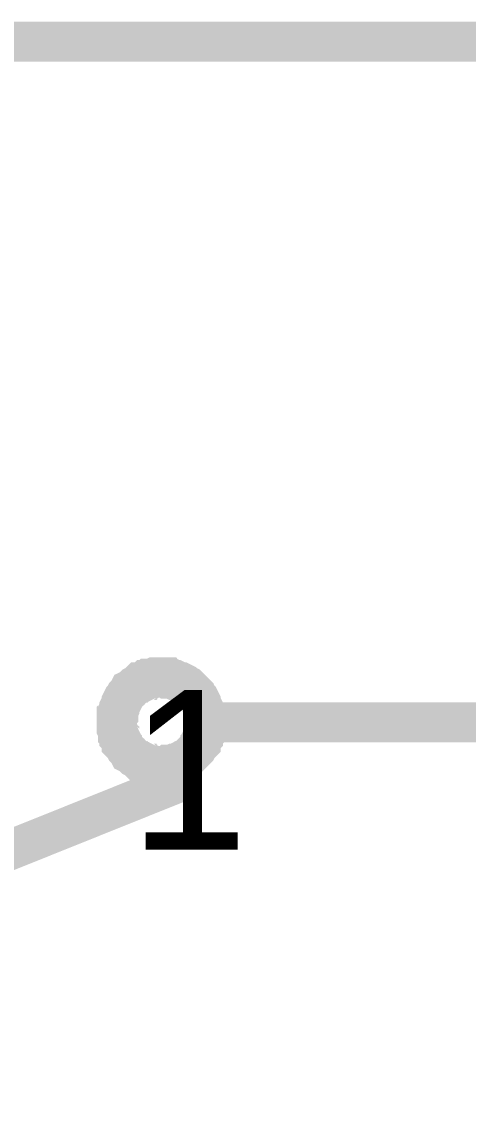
# Model space of a CAD drawing. Header units: inches. Extents: x 0 to 15, y 0 to 9.5.
# Drawn here: x 10.0584 to 10.1898, y 1.8877 to 2.2057 of the extents above; entities that cross this region are included whole.
import ezdxf

# ---------------------------------------------------------------- set-up
doc = ezdxf.new("R2010")
doc.units = ezdxf.units.IN
doc.header["$MEASUREMENT"] = 0
doc.layers.add('Sheet', color=255, linetype='Continuous')

msp = doc.modelspace()

# ---------------------------------------------------------------- linework, layer by layer
at = {"layer": 'Sheet'}
msp.add_lwpolyline([(8.99985, 2.19985, 0.0118, 0.0118, 0), (11.19898, 2.19985, 0.0118, 0.0118, 0), (11.19898, 1.19998, 0.0118, 0.0118, 0), (8.99985, 1.19998, 0.0118, 0.0118, 0), (8.99985, 2.19985, 0.0118, 0.0118, 0)], format="xyseb", close=True, dxfattribs=at)
for points in [[(10.08638, 1.99973, 0.0118, 0.0118, 0), (10.08638, 2.00046, 0.0118, 0.0118, 0), (10.08638, 2.0012, 0.0118, 0.0118, 0), (10.08638, 2.00193, 0.0118, 0.0118, 0), (10.08675, 2.0023, 0.0118, 0.0118, 0), (10.08675, 2.00303, 0.0118, 0.0118, 0), (10.08712, 2.00377, 0.0118, 0.0118, 0), (10.08712, 2.00414, 0.0118, 0.0118, 0), (10.08749, 2.00487, 0.0118, 0.0118, 0), (10.08785, 2.0056, 0.0118, 0.0118, 0), (10.08785, 2.00597, 0.0118, 0.0118, 0), (10.08822, 2.00671, 0.0118, 0.0118, 0), (10.08859, 2.00707, 0.0118, 0.0118, 0), (10.08895, 2.00781, 0.0118, 0.0118, 0), (10.08932, 2.00817, 0.0118, 0.0118, 0), (10.08969, 2.00854, 0.0118, 0.0118, 0), (10.09005, 2.00928, 0.0118, 0.0118, 0), (10.09079, 2.00964, 0.0118, 0.0118, 0), (10.09116, 2.01001, 0.0118, 0.0118, 0), (10.09152, 2.01038, 0.0118, 0.0118, 0), (10.09226, 2.01075, 0.0118, 0.0118, 0), (10.09262, 2.01111, 0.0118, 0.0118, 0), (10.09299, 2.01148, 0.0118, 0.0118, 0), (10.09373, 2.01148, 0.0118, 0.0118, 0), (10.09446, 2.01185, 0.0118, 0.0118, 0), (10.09483, 2.01221, 0.0118, 0.0118, 0), (10.09556, 2.01221, 0.0118, 0.0118, 0), (10.09593, 2.01258, 0.0118, 0.0118, 0), (10.09666, 2.01258, 0.0118, 0.0118, 0), (10.0974, 2.01295, 0.0118, 0.0118, 0), (10.09776, 2.01295, 0.0118, 0.0118, 0), (10.0985, 2.01295, 0.0118, 0.0118, 0), (10.09923, 2.01295, 0.0118, 0.0118, 0)], [(10.09923, 2.01295, 0.0118, 0.0118, 0), (10.0985, 2.01295, 0.0118, 0.0118, 0), (10.09776, 2.01295, 0.0118, 0.0118, 0), (10.0974, 2.01295, 0.0118, 0.0118, 0), (10.09666, 2.01258, 0.0118, 0.0118, 0), (10.09593, 2.01258, 0.0118, 0.0118, 0), (10.09556, 2.01221, 0.0118, 0.0118, 0), (10.09483, 2.01221, 0.0118, 0.0118, 0), (10.09446, 2.01185, 0.0118, 0.0118, 0), (10.09373, 2.01148, 0.0118, 0.0118, 0), (10.09299, 2.01148, 0.0118, 0.0118, 0), (10.09262, 2.01111, 0.0118, 0.0118, 0), (10.09226, 2.01075, 0.0118, 0.0118, 0), (10.09152, 2.01038, 0.0118, 0.0118, 0), (10.09116, 2.01001, 0.0118, 0.0118, 0), (10.09079, 2.00964, 0.0118, 0.0118, 0), (10.09005, 2.00928, 0.0118, 0.0118, 0), (10.08969, 2.00854, 0.0118, 0.0118, 0), (10.08932, 2.00817, 0.0118, 0.0118, 0), (10.08895, 2.00781, 0.0118, 0.0118, 0), (10.08859, 2.00707, 0.0118, 0.0118, 0), (10.08822, 2.00671, 0.0118, 0.0118, 0), (10.08785, 2.00597, 0.0118, 0.0118, 0), (10.08785, 2.0056, 0.0118, 0.0118, 0), (10.08749, 2.00487, 0.0118, 0.0118, 0), (10.08712, 2.00414, 0.0118, 0.0118, 0), (10.08712, 2.00377, 0.0118, 0.0118, 0), (10.08675, 2.00303, 0.0118, 0.0118, 0), (10.08675, 2.0023, 0.0118, 0.0118, 0), (10.08638, 2.00193, 0.0118, 0.0118, 0), (10.08638, 2.0012, 0.0118, 0.0118, 0), (10.08638, 2.00046, 0.0118, 0.0118, 0), (10.08638, 1.99973, 0.0118, 0.0118, 0)], [(10.09923, 2.01295, 0.0118, 0.0118, 0), (10.09997, 2.01295, 0.0118, 0.0118, 0), (10.1007, 2.01295, 0.0118, 0.0118, 0), (10.10143, 2.01295, 0.0118, 0.0118, 0), (10.1018, 2.01258, 0.0118, 0.0118, 0), (10.10254, 2.01258, 0.0118, 0.0118, 0), (10.10327, 2.01221, 0.0118, 0.0118, 0), (10.10364, 2.01221, 0.0118, 0.0118, 0), (10.10437, 2.01185, 0.0118, 0.0118, 0), (10.1051, 2.01148, 0.0118, 0.0118, 0), (10.10547, 2.01148, 0.0118, 0.0118, 0), (10.10621, 2.01111, 0.0118, 0.0118, 0), (10.10657, 2.01075, 0.0118, 0.0118, 0), (10.10731, 2.01038, 0.0118, 0.0118, 0), (10.10767, 2.01001, 0.0118, 0.0118, 0), (10.10804, 2.00964, 0.0118, 0.0118, 0), (10.10841, 2.00928, 0.0118, 0.0118, 0), (10.10914, 2.00854, 0.0118, 0.0118, 0), (10.10951, 2.00817, 0.0118, 0.0118, 0), (10.10988, 2.00781, 0.0118, 0.0118, 0), (10.11024, 2.00707, 0.0118, 0.0118, 0), (10.11061, 2.00671, 0.0118, 0.0118, 0), (10.11098, 2.00597, 0.0118, 0.0118, 0), (10.11098, 2.0056, 0.0118, 0.0118, 0), (10.11134, 2.00487, 0.0118, 0.0118, 0), (10.11171, 2.00414, 0.0118, 0.0118, 0), (10.11171, 2.00377, 0.0118, 0.0118, 0), (10.11208, 2.00303, 0.0118, 0.0118, 0), (10.11208, 2.0023, 0.0118, 0.0118, 0), (10.11245, 2.00193, 0.0118, 0.0118, 0), (10.11245, 2.0012, 0.0118, 0.0118, 0), (10.11245, 2.00046, 0.0118, 0.0118, 0), (10.11245, 1.99973, 0.0118, 0.0118, 0)], [(10.11245, 1.99973, 0.0118, 0.0118, 0), (10.11245, 2.00046, 0.0118, 0.0118, 0), (10.11245, 2.0012, 0.0118, 0.0118, 0), (10.11245, 2.00193, 0.0118, 0.0118, 0), (10.11208, 2.0023, 0.0118, 0.0118, 0), (10.11208, 2.00303, 0.0118, 0.0118, 0), (10.11171, 2.00377, 0.0118, 0.0118, 0), (10.11171, 2.00414, 0.0118, 0.0118, 0), (10.11134, 2.00487, 0.0118, 0.0118, 0), (10.11098, 2.0056, 0.0118, 0.0118, 0), (10.11098, 2.00597, 0.0118, 0.0118, 0), (10.11061, 2.00671, 0.0118, 0.0118, 0), (10.11024, 2.00707, 0.0118, 0.0118, 0), (10.10988, 2.00781, 0.0118, 0.0118, 0), (10.10951, 2.00817, 0.0118, 0.0118, 0), (10.10914, 2.00854, 0.0118, 0.0118, 0), (10.10841, 2.00928, 0.0118, 0.0118, 0), (10.10804, 2.00964, 0.0118, 0.0118, 0), (10.10767, 2.01001, 0.0118, 0.0118, 0), (10.10731, 2.01038, 0.0118, 0.0118, 0), (10.10657, 2.01075, 0.0118, 0.0118, 0), (10.10621, 2.01111, 0.0118, 0.0118, 0), (10.10547, 2.01148, 0.0118, 0.0118, 0), (10.1051, 2.01148, 0.0118, 0.0118, 0), (10.10437, 2.01185, 0.0118, 0.0118, 0), (10.10364, 2.01221, 0.0118, 0.0118, 0), (10.10327, 2.01221, 0.0118, 0.0118, 0), (10.10254, 2.01258, 0.0118, 0.0118, 0), (10.1018, 2.01258, 0.0118, 0.0118, 0), (10.10143, 2.01295, 0.0118, 0.0118, 0), (10.1007, 2.01295, 0.0118, 0.0118, 0), (10.09997, 2.01295, 0.0118, 0.0118, 0), (10.09923, 2.01295, 0.0118, 0.0118, 0)], [(10.09923, 1.98688, 0.0118, 0.0118, 0), (10.0985, 1.98688, 0.0118, 0.0118, 0), (10.09776, 1.98688, 0.0118, 0.0118, 0), (10.0974, 1.98688, 0.0118, 0.0118, 0), (10.09666, 1.98724, 0.0118, 0.0118, 0), (10.09593, 1.98724, 0.0118, 0.0118, 0), (10.09556, 1.98761, 0.0118, 0.0118, 0), (10.09483, 1.98761, 0.0118, 0.0118, 0), (10.09446, 1.98798, 0.0118, 0.0118, 0), (10.09373, 1.98835, 0.0118, 0.0118, 0), (10.09299, 1.98835, 0.0118, 0.0118, 0), (10.09262, 1.98871, 0.0118, 0.0118, 0), (10.09226, 1.98908, 0.0118, 0.0118, 0), (10.09152, 1.98945, 0.0118, 0.0118, 0), (10.09116, 1.98982, 0.0118, 0.0118, 0), (10.09079, 1.99018, 0.0118, 0.0118, 0), (10.09005, 1.99055, 0.0118, 0.0118, 0), (10.08969, 1.99128, 0.0118, 0.0118, 0), (10.08932, 1.99165, 0.0118, 0.0118, 0), (10.08895, 1.99202, 0.0118, 0.0118, 0), (10.08859, 1.99275, 0.0118, 0.0118, 0), (10.08822, 1.99312, 0.0118, 0.0118, 0), (10.08785, 1.99349, 0.0118, 0.0118, 0), (10.08785, 1.99422, 0.0118, 0.0118, 0), (10.08749, 1.99496, 0.0118, 0.0118, 0), (10.08712, 1.99532, 0.0118, 0.0118, 0), (10.08712, 1.99606, 0.0118, 0.0118, 0), (10.08675, 1.99642, 0.0118, 0.0118, 0), (10.08675, 1.99716, 0.0118, 0.0118, 0), (10.08638, 1.99789, 0.0118, 0.0118, 0), (10.08638, 1.99826, 0.0118, 0.0118, 0), (10.08638, 1.999, 0.0118, 0.0118, 0), (10.08638, 1.99973, 0.0118, 0.0118, 0)], [(10.08638, 1.99973, 0.0118, 0.0118, 0), (10.08638, 1.99973, 0.0118, 0.0118, 0)], [(10.08638, 1.99973, 0.0118, 0.0118, 0), (10.08638, 1.999, 0.0118, 0.0118, 0), (10.08638, 1.99826, 0.0118, 0.0118, 0), (10.08638, 1.99789, 0.0118, 0.0118, 0), (10.08675, 1.99716, 0.0118, 0.0118, 0), (10.08675, 1.99642, 0.0118, 0.0118, 0), (10.08712, 1.99606, 0.0118, 0.0118, 0), (10.08712, 1.99532, 0.0118, 0.0118, 0), (10.08749, 1.99496, 0.0118, 0.0118, 0), (10.08785, 1.99422, 0.0118, 0.0118, 0), (10.08785, 1.99349, 0.0118, 0.0118, 0), (10.08822, 1.99312, 0.0118, 0.0118, 0), (10.08859, 1.99275, 0.0118, 0.0118, 0), (10.08895, 1.99202, 0.0118, 0.0118, 0), (10.08932, 1.99165, 0.0118, 0.0118, 0), (10.08969, 1.99128, 0.0118, 0.0118, 0), (10.09005, 1.99055, 0.0118, 0.0118, 0), (10.09079, 1.99018, 0.0118, 0.0118, 0), (10.09116, 1.98982, 0.0118, 0.0118, 0), (10.09152, 1.98945, 0.0118, 0.0118, 0), (10.09226, 1.98908, 0.0118, 0.0118, 0), (10.09262, 1.98871, 0.0118, 0.0118, 0), (10.09299, 1.98835, 0.0118, 0.0118, 0), (10.09373, 1.98835, 0.0118, 0.0118, 0), (10.09446, 1.98798, 0.0118, 0.0118, 0), (10.09483, 1.98761, 0.0118, 0.0118, 0), (10.09556, 1.98761, 0.0118, 0.0118, 0), (10.09593, 1.98724, 0.0118, 0.0118, 0), (10.09666, 1.98724, 0.0118, 0.0118, 0), (10.0974, 1.98688, 0.0118, 0.0118, 0), (10.09776, 1.98688, 0.0118, 0.0118, 0), (10.0985, 1.98688, 0.0118, 0.0118, 0), (10.09923, 1.98688, 0.0118, 0.0118, 0)], [(10.11245, 1.99973, 0.0118, 0.0118, 0), (10.11245, 1.999, 0.0118, 0.0118, 0), (10.11245, 1.99826, 0.0118, 0.0118, 0), (10.11245, 1.99789, 0.0118, 0.0118, 0), (10.11208, 1.99716, 0.0118, 0.0118, 0), (10.11208, 1.99642, 0.0118, 0.0118, 0), (10.11171, 1.99606, 0.0118, 0.0118, 0), (10.11171, 1.99532, 0.0118, 0.0118, 0), (10.11134, 1.99496, 0.0118, 0.0118, 0), (10.11098, 1.99422, 0.0118, 0.0118, 0), (10.11098, 1.99349, 0.0118, 0.0118, 0), (10.11061, 1.99312, 0.0118, 0.0118, 0), (10.11024, 1.99275, 0.0118, 0.0118, 0), (10.10988, 1.99202, 0.0118, 0.0118, 0), (10.10951, 1.99165, 0.0118, 0.0118, 0), (10.10914, 1.99128, 0.0118, 0.0118, 0), (10.10841, 1.99055, 0.0118, 0.0118, 0), (10.10804, 1.99018, 0.0118, 0.0118, 0), (10.10767, 1.98982, 0.0118, 0.0118, 0), (10.10731, 1.98945, 0.0118, 0.0118, 0), (10.10657, 1.98908, 0.0118, 0.0118, 0), (10.10621, 1.98871, 0.0118, 0.0118, 0), (10.10547, 1.98835, 0.0118, 0.0118, 0), (10.1051, 1.98835, 0.0118, 0.0118, 0), (10.10437, 1.98798, 0.0118, 0.0118, 0), (10.10364, 1.98761, 0.0118, 0.0118, 0), (10.10327, 1.98761, 0.0118, 0.0118, 0), (10.10254, 1.98724, 0.0118, 0.0118, 0), (10.1018, 1.98724, 0.0118, 0.0118, 0), (10.10143, 1.98688, 0.0118, 0.0118, 0), (10.1007, 1.98688, 0.0118, 0.0118, 0), (10.09997, 1.98688, 0.0118, 0.0118, 0), (10.09923, 1.98688, 0.0118, 0.0118, 0)], [(10.09923, 1.98688, 0.0118, 0.0118, 0), (10.09997, 1.98688, 0.0118, 0.0118, 0), (10.1007, 1.98688, 0.0118, 0.0118, 0), (10.10143, 1.98688, 0.0118, 0.0118, 0), (10.1018, 1.98724, 0.0118, 0.0118, 0), (10.10254, 1.98724, 0.0118, 0.0118, 0), (10.10327, 1.98761, 0.0118, 0.0118, 0), (10.10364, 1.98761, 0.0118, 0.0118, 0), (10.10437, 1.98798, 0.0118, 0.0118, 0), (10.1051, 1.98835, 0.0118, 0.0118, 0), (10.10547, 1.98835, 0.0118, 0.0118, 0), (10.10621, 1.98871, 0.0118, 0.0118, 0), (10.10657, 1.98908, 0.0118, 0.0118, 0), (10.10731, 1.98945, 0.0118, 0.0118, 0), (10.10767, 1.98982, 0.0118, 0.0118, 0), (10.10804, 1.99018, 0.0118, 0.0118, 0), (10.10841, 1.99055, 0.0118, 0.0118, 0), (10.10914, 1.99128, 0.0118, 0.0118, 0), (10.10951, 1.99165, 0.0118, 0.0118, 0), (10.10988, 1.99202, 0.0118, 0.0118, 0), (10.11024, 1.99275, 0.0118, 0.0118, 0), (10.11061, 1.99312, 0.0118, 0.0118, 0), (10.11098, 1.99349, 0.0118, 0.0118, 0), (10.11098, 1.99422, 0.0118, 0.0118, 0), (10.11134, 1.99496, 0.0118, 0.0118, 0), (10.11171, 1.99532, 0.0118, 0.0118, 0), (10.11171, 1.99606, 0.0118, 0.0118, 0), (10.11208, 1.99642, 0.0118, 0.0118, 0), (10.11208, 1.99716, 0.0118, 0.0118, 0), (10.11245, 1.99789, 0.0118, 0.0118, 0), (10.11245, 1.99826, 0.0118, 0.0118, 0), (10.11245, 1.999, 0.0118, 0.0118, 0), (10.11245, 1.99973, 0.0118, 0.0118, 0)], [(10.11245, 1.99973, 0.0118, 0.0118, 0), (10.11245, 1.99973, 0.0118, 0.0118, 0), (10.11245, 1.99973, 0.0118, 0.0118, 0), (10.11245, 1.99973, 0.0118, 0.0118, 0), (10.11245, 1.99973, 0.0118, 0.0118, 0), (10.11245, 1.99973, 0.0118, 0.0118, 0), (10.11245, 1.99973, 0.0118, 0.0118, 0), (10.11245, 1.99973, 0.0118, 0.0118, 0), (10.11245, 1.99973, 0.0118, 0.0118, 0), (10.11245, 1.99973, 0.0118, 0.0118, 0), (10.11245, 1.99973, 0.0118, 0.0118, 0), (10.11245, 1.99973, 0.0118, 0.0118, 0), (10.11245, 1.99973, 0.0118, 0.0118, 0), (10.11245, 1.99973, 0.0118, 0.0118, 0), (10.11245, 1.99973, 0.0118, 0.0118, 0), (10.11245, 1.99973, 0.0118, 0.0118, 0), (10.11245, 1.99973, 0.0118, 0.0118, 0), (10.11245, 1.99973, 0.0118, 0.0118, 0), (10.11245, 1.99973, 0.0118, 0.0118, 0), (10.11245, 1.99973, 0.0118, 0.0118, 0), (10.11245, 1.99973, 0.0118, 0.0118, 0), (10.11245, 1.99973, 0.0118, 0.0118, 0), (10.11245, 1.99973, 0.0118, 0.0118, 0), (10.11245, 1.99973, 0.0118, 0.0118, 0), (10.11245, 1.99973, 0.0118, 0.0118, 0), (10.11245, 1.99973, 0.0118, 0.0118, 0), (10.11245, 1.99973, 0.0118, 0.0118, 0), (10.11245, 1.99973, 0.0118, 0.0118, 0), (10.11245, 1.99973, 0.0118, 0.0118, 0), (10.11245, 1.99973, 0.0118, 0.0118, 0), (10.11245, 1.99973, 0.0118, 0.0118, 0), (10.11245, 1.99973, 0.0118, 0.0118, 0), (10.11245, 1.99973, 0.0118, 0.0118, 0)], [(10.11245, 1.99973, 0.0118, 0.0118, 0), (10.11245, 1.99973, 0.0118, 0.0118, 0)], [(10.19944, 1.99973, 0.0118, 0.0118, 0), (10.11428, 1.99973, 0.0118, 0.0118, 0)], [(9.89954, 1.89985, 0.0118, 0.0118, 0), (10.10914, 1.98394, 0.0118, 0.0118, 0)]]:
    msp.add_lwpolyline(points, format="xyseb", dxfattribs=at)

# ---------------------------------------------------------------- texts
msp.add_text('1', height=0.047, dxfattribs=at).set_placement((10.09005, 1.96228))

doc.saveas('drawing.dxf')
